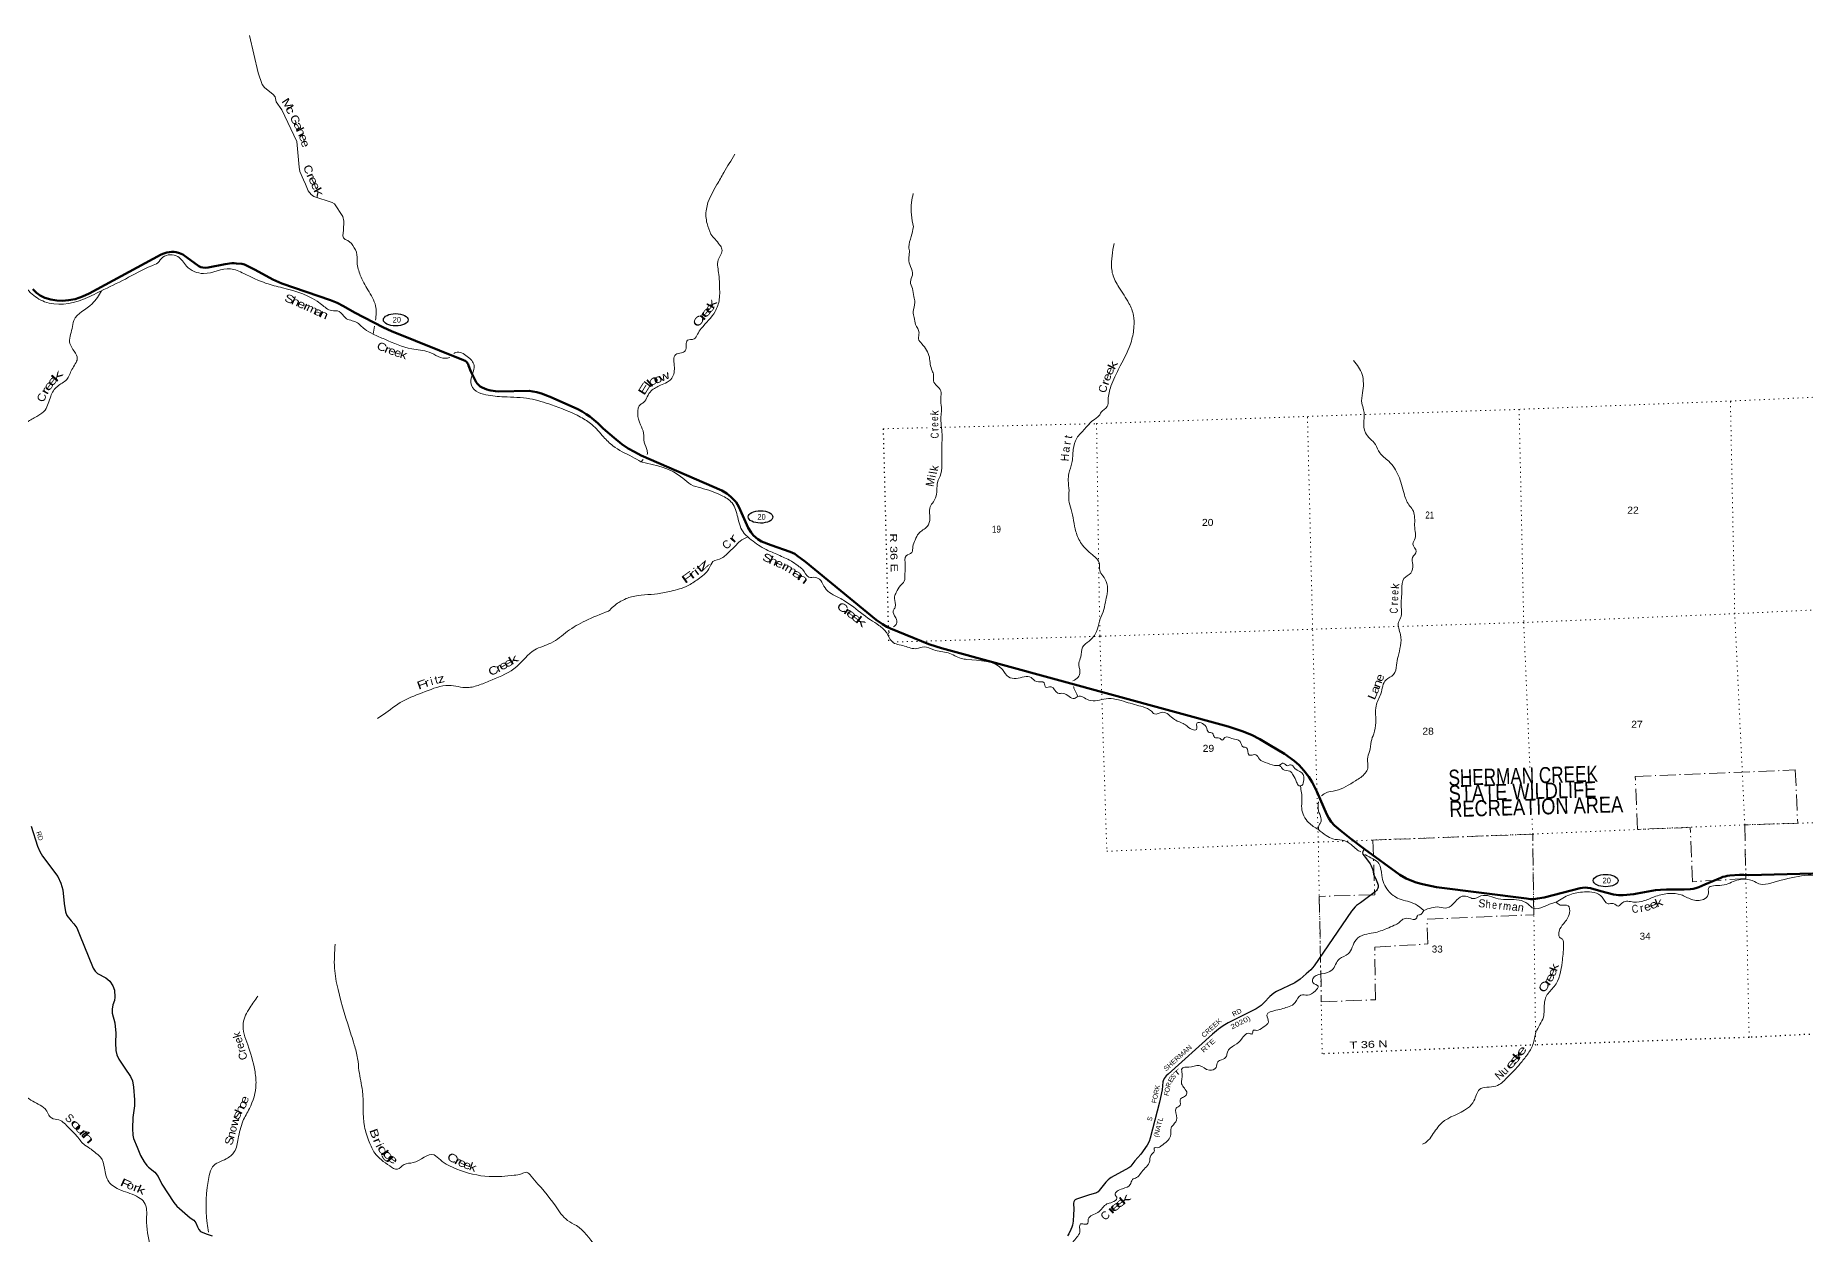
# Model space of a CAD drawing. Header units: feet. Extents: x 485078 to 733631, y 372822 to 564222.
# Drawn here: x 626577 to 670811, y 397762 to 427731 of the extents above; entities that cross this region are included whole.
import ezdxf
from ezdxf.enums import TextEntityAlignment as Align

# ---------------------------------------------------------------- set-up
doc = ezdxf.new("R2010")
doc.units = ezdxf.units.FT
doc.header["$LTSCALE"] = 80
doc.linetypes.add('DOT_DASHED', pattern=[7.7, 5, -1.2, 0.3, -1.2])
doc.linetypes.add('DOTTED', pattern=[1.5, 0.3, -1.2])
for name, color, linetype, lineweight in [('17', 7, 'Continuous', 25), ('23', 7, 'Continuous', 70), ('29', 7, 'Continuous', 25), ('30', 7, 'Continuous', 25), ('39', 7, 'Continuous', 13), ('41', 7, 'Continuous', 13), ('44', 7, 'DOT_DASHED', 13), ('6', 7, 'DOTTED', 25), ('7', 7, 'DOTTED', 13)]:
    doc.layers.add(name, color=color, linetype=linetype, lineweight=lineweight)

msp = doc.modelspace()

# ---------------------------------------------------------------- linework, layer by layer
at = {"layer": '17'}
for centre in [(635581.96, 420623.89), (644696.1, 415697.24), (665814.73, 406609.5)]:
    msp.add_ellipse(centre, major_axis=(309.24, -1), ratio=0.500121, dxfattribs=at)
at = {"layer": '23'}
for points in [[(626516.69, 421388.58), (626601.96, 421298.24), (626696.79, 421227.06), (626815.34, 421172.84), (626961.08, 421131.95), (627113.39, 421108.45), (627255.65, 421101.67), (627404.68, 421111.84), (627574.03, 421142.34), (627756.92, 421203.34), (627917.56, 421277.9), (629723.72, 422255.76), (629789.13, 422282.78), (629858.57, 422304.81), (629926.31, 422316.67), (629980.49, 422320.05), (630041.46, 422320.06), (630095.64, 422309.88), (630178.64, 422289.55), (630222.67, 422274.3), (630261.62, 422252.27), (630355.99, 422185.09), (630661.99, 421962.42), (630711.25, 421939.64), (630763.75, 421931.16), (630824.72, 421926.08), (630891.16, 421931.37), (631320.63, 422013.9), (631481.8, 422036.22), (631540.23, 422038.78), (631596.59, 422034.89), (631736.68, 422018.44), (631801.03, 422004.88), (631852.64, 421984.48), (632068.26, 421872.13), (632508.16, 421629.5), (632733.42, 421531.61), (633948.34, 421111.7), (634114.37, 421047.47), (634272.04, 420966.43), (634551.82, 420805.59), (635272.67, 420428.45), (635477.43, 420340.01), (637273.51, 419617.32), (637312.55, 419597.8), (637345.58, 419569.83), (637387.89, 419513.84), (637402.31, 419479.18), (637458.46, 419328.09), (637593.67, 419062.32), (637615.69, 419030.12), (637647.02, 418997.07), (637691.9, 418958.95), (637742.7, 418928.45), (637857.02, 418885.23), (637912.05, 418869.14), (637958.25, 418854.9), (638071.24, 418836.95), (638160.88, 418833.1), (638913.67, 418845.14), (639006.9, 418836.1), (639108.52, 418815.76), (639250.77, 418770.01), (639345.33, 418733.66), (639437.06, 418698.84), (640127.61, 418392.86), (640240.62, 418333.67), (640343.63, 418268.39), (640431.99, 418206.58), (640482.15, 418167.71), (640633.74, 418037.12), (640764.34, 417907.69)], [(640764.34, 417907.69), (641038.44, 417673.01), (641234.39, 417518.83), (641390.39, 417411.51), (641547.92, 417320.1), (641717.01, 417231.03), (643727.96, 416360.31), (643855.39, 416284.35), (643957.09, 416199.34), (644002.79, 416151.23), (644083.84, 416062.76), (644154.31, 415947.46), (644386.13, 415422.6), (644461.65, 415304.23), (644525.03, 415231.06), (644632.28, 415138.38), (644721.44, 415084.76), (644960.59, 414990.73), (645440.18, 414826.98), (645551.22, 414774.97), (645602.45, 414736.75), (645821.51, 414571.37), (647583.72, 413125.3), (647744.46, 413018.85), (647849.8, 412953.04), (647945.81, 412905.51), (648904.66, 412521.38), (649088.05, 412460.36), (649220.8, 412419.52), (656383.52, 410462.83), (656732.59, 410342.56), (656968.53, 410248.19), (657174.8, 410145.35), (657425.79, 409993.05), (657787.75, 409777.3), (658031.45, 409598.5), (658153.16, 409496.98), (658274.82, 409363.08), (658396.91, 409204.3), (658481.48, 409071.98), (658595.62, 408834.77), (658846.99, 408263.98), (658896.59, 408172.61), (658959.97, 408079.93), (659037.97, 407987.25), (659186.31, 407859.55), (659438.75, 407658.76), (659779.57, 407407)], [(659779.57, 407407), (660667.76, 406750.9), (660829.54, 406662.88), (660932.33, 406617.19), (661083.04, 406560.44), (661236.31, 406516.99), (661585.79, 406448.46), (663839.87, 406158.01), (663936.15, 406147.04), (663982.46, 406144.6), (664023.9, 406147.04), (664112.87, 406162.89), (664276.12, 406188.22), (665180.12, 406423.14), (665240.22, 406432.4), (665298.72, 406434.84), (665362.09, 406432.4), (665432.76, 406418.47), (665695.59, 406343.33), (666013.14, 406261.73), (666076.28, 406254.35), (666134.78, 406247.03), (666207.91, 406244.6), (666253.98, 406246.6), (666515.86, 406270.5), (666602.78, 406283.62), (667064.42, 406367.56), (667186.57, 406379.96), (667338.66, 406383.74), (667778.93, 406386.63), (667927.58, 406394.59), (667999.48, 406403.12), (668070.17, 406417.76), (668142.08, 406443.37), (668294.3, 406513.04), (668695.31, 406680.54), (668745.98, 406701.29), (668798.98, 406715.32), (668854.45, 406726.9), (668915.93, 406733.56), (669157.75, 406752.82), (669266.99, 406751.9), (669381.55, 406744.58), (671631.21, 406805.58)]]:
    msp.add_lwpolyline(points, dxfattribs=at)
at = {"layer": '29'}
for points in [[(626473.92, 407965.49), (626631.35, 407467.49), (626691, 407338.06), (626751.57, 407216.87), (627137.7, 406712.51), (627213.81, 406547.15), (627264.94, 406379.24), (627299.65, 406032.72), (627331.14, 405828.33), (627358.73, 405739.59), (627472.94, 405599.95), (627539.03, 405525.56), (627610.52, 405428.76), (627683.33, 405259.41), (628016.83, 404419.7), (628068.01, 404345.37), (628132.84, 404286.19), (628338.92, 404177.97), (628434.39, 404094.09), (628513.8, 403981.77), (628549.66, 403867.53), (628558.45, 403696.24), (628549.66, 403616.25), (628512.77, 403504.66), (628492.02, 403397.93), (628494.08, 403293.79), (628561.21, 403057.53), (628590.93, 402793.73), (628575.27, 402554.65), (628588.77, 402366.05), (628613.47, 402258.94), (628660.77, 402145.17), (628814.52, 401917.93), (628957.38, 401712.56), (629002.49, 401601.92), (629031.74, 401444.2), (629056.01, 401128.2), (629050.54, 400977.87), (629008.35, 400689.38), (629000.43, 400413.5), (629014.84, 400250.78), (629031.28, 400164.57), (629120.84, 399948.22)], [(659779.57, 407407), (659748.38, 407334.27), (659742.22, 407299.39), (659748.26, 407273.68), (659835.66, 407153.95), (659932.94, 407028.52), (659958.59, 406978.25), (659995.14, 406875.79), (660017.56, 406773.08), (660083.33, 406626.67), (660115.45, 406546.29), (660124.18, 406517.06), (660129.8, 406490.89), (660127.6, 406447.51), (660120.59, 406415.99), (660104.18, 406383.16), (660087.77, 406362.64), (660053.46, 406328.88), (659689.89, 406057.37), (659592.03, 405989.69), (659552.88, 405951.74), (659464.35, 405844.98), (658527.05, 404475.15), (658492.86, 404430.13), (658443.64, 404376.78), (658327.44, 404277.4), (658181.16, 404146.95), (658045.52, 404057.92), (657593.95, 403841.42), (657520.83, 403794), (657425.18, 403710.95), (657284.97, 403566.86), (657202.98, 403488.24), (657080.48, 403407.43), (656382.7, 403053.21), (656259.66, 402983.44), (656140.72, 402893.15), (655992.03, 402768.85), (654879.54, 401770.69), (654835.63, 401726.64), (654785.21, 401659.88), (654760.6, 401606.53), (654751.97, 401581.55), (654734.07, 401383.06), (654668.14, 401072.48), (654429.36, 400168.32), (654405.84, 400085.97), (654360.44, 399995.19), (654199.74, 399771.86), (654047.82, 399609.34), (653952.64, 399476.51), (653924.96, 399446.76), (653900.32, 399428.72), (653459.41, 399186.12), (653424.58, 399163.57), (653383.57, 399134.84), (653324.51, 399076.5), (653162.09, 398868.08), (653135.44, 398835.24), (653118.01, 398821.9), (653092.08, 398809.39), (652889.48, 398749.08), (652594.93, 398646.66), (652560.21, 398631.06), (652541.76, 398610.54), (652527.4, 398583.87), (652518.37, 398546.18), (652527.76, 398392.68), (652519.79, 398262.87)], [(629120.84, 399948.22), (629206.22, 399741.96), (629298.89, 399579.34), (629360.64, 399488.71), (629405, 399443.47), (629558.86, 399325.4), (629641.69, 399215.01), (629737.59, 399022.19), (630037.82, 398563.93), (630113.06, 398477.03), (630445.05, 398185.1), (630540.05, 398123.17), (630589.45, 398053.14), (630626.5, 397958.39), (630659.43, 397892.48), (630706.22, 397838.2), (630847.74, 397782.37), (630997.12, 397732.87)], [(652519.79, 398262.87), (652509.87, 398101.17), (652493.57, 397998), (652477.17, 397944.65), (652453.85, 397891.88), (652398.22, 397783.56), (652363.36, 397732.26)]]:
    msp.add_lwpolyline(points, dxfattribs=at)
at = {"layer": '39'}
for p, q in [((635016.13, 420268.46), (635049.97, 420464.15)), ((641762.4, 417132.24), (641713.09, 417074.19))]:
    msp.add_line(p, q, dxfattribs=at)
msp.add_lwpolyline([(631926.88, 427731.14), (632144.64, 426792.65), (632244.83, 426504.36), (632305.32, 426428.38), (632519.93, 426253.3), (632564.44, 426193), (632597.14, 426070.83), (632731.81, 425867.39), (633105.82, 425080.08), (633167.25, 424441.32), (633185.94, 424331.69), (633275.94, 424117.65), (633328.24, 424012.36), (633396.93, 423844.97), (633465.86, 423757.15), (633537.35, 423706.44), (633991.92, 423559.19), (634047.41, 423518.46), (634262.19, 423206.74), (634281.08, 423092.1), (634275.24, 422861.39), (634262.19, 422719.1), (634277.9, 422675.46), (634320.11, 422632.19), (634383.62, 422602.41), (634474.31, 422528.1)], dxfattribs=at)
for points in [[(644057.59, 424760.52), (643778.25, 424304.53), (643608.13, 424002.97), (643342.84, 423391.6), (643360.15, 423028), (643453.51, 422762.53)], [(648515.89, 422946.5), (648467.76, 423247.23), (648469.95, 423558.73), (648512.81, 423780.25)], [(648515.89, 422946.5), (648460.42, 422702.37), (648403.35, 422444.04), (648417.32, 422311.04), (648399.9, 422146.83), (648445.91, 421954.12), (648490.48, 421741.15), (648442.8, 421576.07), (648492.13, 421407.71), (648526.32, 421204.55), (648554.77, 421059.85), (648509.15, 420824.08), (648537.6, 420679.37), (648570.85, 420508.53), (648657.72, 420298.8), (648643.87, 420150.86), (648726.31, 420023.87), (648915.81, 419687.75), (648939.03, 419514.59), (648986.28, 419348.19), (649021.74, 419240.07), (649017.74, 419100.49), (649200.78, 418847.05), (649200.27, 418657.04), (649216.89, 418433.17), (649204.36, 418101.34), (649227.33, 417867.54), (649227.3, 417453.2), (649230.13, 417079.36), (649200.75, 416771.3), (649122.09, 416560.86), (649072.76, 416175.42), (648924.91, 415914.48), (648928.06, 415667.98), (648861.5, 415457.89), (648648.46, 415286.03), (648560.43, 415119.78), (648504.63, 414956.48), (648474.63, 414808.08), (648337.61, 414729.35), (648314.36, 414488.16), (648306.25, 414281.77), (648285.56, 414091.19), (648193.87, 413981.43), (648089.82, 413810.68), (648048.5, 413704.39), (648066.44, 413504.81), (648048.86, 413415.37), (648012.35, 413351.66), (648074.02, 413175.57), (648098.49, 413028.73), (648021.23, 412953.59)], [(635076.01, 420612.1), (635077.58, 420973.31), (634884.39, 421368.92), (634695.86, 421738.36), (634617.62, 422051.81), (634597.1, 422314.08), (634474.31, 422528.1)], [(643453.51, 422762.53), (643673.23, 422498.01), (643732.89, 422390.58), (643639.86, 422119.09), (643656.4, 421759.8), (643669.28, 421525.71), (643666.53, 421135.55), (643564.29, 420833.48), (643217.34, 420407.14), (643122.61, 420262.93), (643037.15, 420147.29), (642872.61, 420112.24), (642813.58, 419851.83), (642722.25, 419798.68), (642578.18, 419754.11), (642543.05, 419435.78), (642456.95, 419134.17), (642362.12, 419062.72), (642196.75, 418987.22), (641964.61, 418847.15), (641865.9, 418700.81), (641781.09, 418562.95), (641705.78, 418514.3), (641627.59, 418287.7), (641698.61, 417998.69), (641773.27, 417792.66), (641789.95, 417566.77), (641864.78, 417354.68), (641867.5, 417256.66)], [(653531.15, 422530.85), (653470.26, 421918.71), (653497.05, 421761.83), (653651.78, 421440.87), (653901.9, 421033.72), (654017.77, 420729.83), (654027.8, 420455.24), (653963.64, 420093.63), (653687.02, 419471.24), (653551.62, 419198.53), (653453.55, 418961.25), (653384.42, 418631.83), (653355.3, 418453.13), (653207.95, 418313.48), (653159.81, 418233.27), (652997.99, 418105.32), (652804.04, 417901.67), (652596.98, 417663.28), (652510.29, 417381.87), (652477.71, 417045.42), (652402.53, 416784.54), (652385.53, 416606.19), (652404.88, 416358.14), (652401.97, 416111.48), (652461.08, 415884.78), (652578.26, 415328.29), (652714.25, 415027), (652990.92, 414747.95), (653166.97, 414526.64), (653171.74, 414363.06), (653252.46, 414225.92), (653352.99, 414032.76), (653356.49, 413774.15), (653314.09, 413566.77), (653258.5, 413326.68), (653164.47, 413089.52), (653093.09, 412836.84), (652906.32, 412594.99), (652745.26, 412440.79), (652697.8, 412198.91), (652651.84, 412043.98), (652676.36, 411826.4), (652631.83, 411691.72), (652503.2, 411602.36)], [(625596.66, 422275.83), (626087.28, 421757.89), (626457.42, 421301.81), (626807.83, 421075.69), (627759.86, 421129.3), (628213.16, 421341.56), (628827.01, 421643.19), (629482.54, 421972.07), (629633.96, 422048.44), (629765.61, 422191.04), (630134.39, 422203.86), (630354.02, 421964.51), (630780.04, 421780.61), (631452.84, 421897.68), (631782.45, 421780.21), (632345.1, 421534.88), (632749.19, 421423.22), (633729.45, 421007.93), (633977.25, 420854.15), (634165.35, 420832.35), (634324.55, 420672.42), (634595.46, 420563.65), (634805.4, 420390.78), (635016.13, 420268.46)], [(628232.98, 421351.47), (627997.01, 421025.15), (627539.32, 420605.97), (627491.85, 420402.72), (627440.5, 420027.57), (627623.12, 419651.92), (627488.53, 419381.92), (627359.59, 419128.22), (627125.68, 418960.95), (626960.31, 418712.45), (626817.41, 418369.48), (626639.5, 418221.74), (626400.72, 418088.72), (625876.03, 417522.42), (625709.98, 417136.46), (625465.27, 416750.64), (625276.15, 416483.38), (625007.93, 416317.32), (624730.51, 416031.79), (624453.18, 415990.83), (624049.2, 415932.71), (623329.79, 415907.51), (623315.65, 415907.61)], [(635016.13, 420268.46), (635305.76, 420135.88), (635983.21, 419897.33), (636414.88, 419812.6), (636872.21, 419667.85), (636930.88, 419684.47)], [(637031.39, 419783.69), (637082.62, 419806.25), (637369.41, 419707.97), (637540.27, 419483.64), (637458.05, 419051.16), (637590.26, 418840.06), (637836.53, 418748.9), (638289.53, 418699.04), (638930.1, 418649.6), (639472.29, 418498.78), (640199.79, 418192.69), (640484.76, 418003.41), (640770.73, 417695.38)], [(659517.92, 419610.61), (659728.01, 419260.92), (659741.49, 418798.46), (659722.87, 418537.2), (659767.93, 418376.8), (659774.04, 418098.05), (659813.13, 417796), (660061.79, 417508.06), (660170.86, 417298.97), (660393.08, 417087.08), (660637.75, 416728.28), (660778.03, 416279.57), (660899.31, 415998.07), (660991.66, 415877.44), (661036.6, 415721.08), (661051.95, 415333.45), (661058.85, 415165.89), (660996.52, 415018.58), (661082.57, 414837.12), (660986.18, 414680.74), (660993.27, 414507.13), (660942.97, 414293.46), (660775.2, 414161.3), (660722.93, 413876.83), (660707.23, 413445.87), (660702.02, 413209.24), (660637.49, 413067.93), (660688.99, 412756.13), (660628.23, 412208.66), (660590.15, 411991.3), (660516.23, 411756.74), (660330.14, 411630.12), (660197.1, 411276.63), (660076.71, 410974.04), (660066.93, 410755.47), (660068.67, 410557.44), (660018.29, 410277.07), (659955.12, 410089.31), (659914.18, 409831.44), (659860.87, 409652.05), (659871.61, 409421.94), (659808.69, 409294.82), (659559.87, 409103.74), (659074.3, 408861.38), (658799.81, 408788.81), (658715.92, 408723.64)], [(640770.73, 417695.38), (641008.64, 417474.14), (641489.12, 417198.93), (641708.74, 417075.89)], [(641708.74, 417075.89), (642753.47, 416666.75), (642956.05, 416504.82), (643206.84, 416421.07), (643721.03, 416235.76), (643984.91, 416049.32), (644128.71, 415687.62), (644291.8, 415284.01), (644391.17, 415190.36)], [(644382.18, 415196.39), (644185.99, 415093.03), (644058.58, 414962.03), (643928.79, 414843.09), (643723.99, 414665.41), (643508.42, 414580.38), (643406.68, 414399.59), (643135.54, 414143.19), (642869.99, 413971.84), (642461.81, 413844.9), (642124.6, 413776.59), (641476.67, 413701.36), (641342.75, 413655.07), (641157.67, 413562.83), (640896.28, 413341.41)], [(644380.96, 415197.92), (644735.74, 414935.02), (645022.4, 414797.74), (645337.37, 414659.25), (645507.58, 414569.15), (645664.43, 414452.39), (645742.91, 414391.99), (645906.22, 414192.55), (646063.86, 414186.97), (646201.38, 414110.08), (646307.78, 413923.15), (646461.3, 413782.04), (646664.26, 413676.71), (646804.77, 413595.96), (646956.85, 413492.12), (647442.06, 413127.46), (647655.56, 412985.68), (647848.83, 412797.2), (647982.34, 412580.74), (648292.45, 412470.4), (648601.21, 412406.52), (648785.68, 412450.23), (649024.12, 412374.21), (649383.72, 412297.64), (649713.63, 412161.48), (649853.64, 412137.34), (650741.99, 411881.35), (650895.28, 411698.38), (651086.14, 411661.42), (651456.92, 411686.23), (651589.09, 411584.93), (651781.97, 411548.03), (651821.41, 411442.04), (651958.35, 411454.07), (652124.63, 411291.09), (652259.96, 411288.92), (652540.28, 411161.56), (652629.65, 411212.64), (652898.82, 411121.34), (653329.94, 411153.95), (653829.48, 411071.13), (654256.62, 410948.16), (654465.63, 410843.01), (654538.24, 410776.37), (654737.01, 410814.43), (655038.98, 410637.16), (655317.63, 410497.63), (655482.49, 410383.12), (655591.43, 410386.26), (655595.14, 410535.93), (655833.88, 410449.82), (655894.25, 410318.16), (655989.95, 410290.59), (656043.5, 410185.01), (656163.06, 410170.26), (656231.16, 410119.67), (656301.9, 410186.38), (656476.27, 410161.07), (656680.42, 410084.08), (656765.18, 409947.05), (656842.37, 409931.08), (656904.27, 409746.91), (657069.57, 409755.71), (657163.77, 409641.19), (657309.41, 409562.51), (657535.69, 409488.17), (657661.6, 409483.22)], [(640896.28, 413341.41), (640320.02, 413102.05), (639874.66, 412838.8), (639460.28, 412545.96), (639055.03, 412374.62), (638603.34, 411957.61), (637988.27, 411623.62), (637676.63, 411500.99), (637373.73, 411433.15), (636906.52, 411486.71), (636317.35, 411331.21), (635758.42, 411093.55), (635272.46, 410758.59), (635125.61, 410660.1)], [(647921.5, 412829.1), (647914.87, 412817.29), (647879.83, 412751.17)], [(652514.84, 411457.01), (652528.65, 411421.96), (652622.48, 411212.41)], [(657660.54, 409484.07), (657760.22, 409543.13), (657869.08, 409479.57), (657943.08, 409503.93), (658050.69, 409414.05), (658258.97, 409264.41), (658268.91, 409131.29), (658218.68, 408984.33), (658158.22, 408980.57), (658090.96, 409071.61), (658009.24, 409243.08), (657919.49, 409343.58), (657754.67, 409387.34), (657714.87, 409436.73), (657660.62, 409484.07)], [(658186.74, 408969.53), (658224.84, 408634.84), (658219.04, 408418.41), (658393.04, 408059.6), (658636.39, 407884.69)], [(658637.58, 408575.7), (658636.79, 408355.64), (658700.65, 408173.55), (658697.66, 408068.36), (658657.18, 408002.52), (658636.39, 407884.69)], [(658636.39, 407884.69), (658834.53, 407736.78), (658996.49, 407652.51), (659233.7, 407618.9), (659456.88, 407512.13), (659591.66, 407390.7), (659694.02, 407326.83)], [(659806.91, 407257.18), (659809.62, 407255.48), (660149.25, 407032.81), (660220.39, 406739.77), (660376.89, 406358.22), (660653.34, 406155.97), (661063.18, 406018.19), (661267.88, 405863.94)], [(664577.41, 406068.29), (664916.6, 406256.33), (665288.1, 406325.63), (665725.95, 406196.73), (665874.13, 406031.22), (666005.25, 406034.99), (666134.23, 405974.02), (666242.65, 406064.05), (666508.94, 406071.7), (666788.52, 406108.04), (667065.99, 406217.08), (667403.13, 406287.41), (667698.9, 406253.47), (667956.61, 406139.61), (668263.48, 406140.35), (668377.01, 406262.86), (668384.76, 406412.65), (668717.58, 406492.96), (669093.54, 406616.96), (669282.52, 406644.63), (669534.67, 406583.16), (669683.88, 406520.75), (669939.55, 406546.29), (671272.07, 406685.67), (671427.69, 406611.31), (671548.66, 406548.09), (671637.21, 406557.62)], [(664576.82, 406068.7), (664679.87, 405996.88), (664876.14, 405982.31), (664911.7, 405801.43), (664765.98, 405536.5), (664652.43, 405345.27), (664662.79, 405198.02), (664733.08, 405141.43), (664763.78, 404988.7), (664727.56, 404569.28), (664529.2, 403963.29), (664336.14, 403729.34), (664283.41, 403529.75), (664258.77, 403197.57), (664073.93, 402820.36), (663998.1, 402512.98), (663858.02, 402262.37), (663680.92, 402034.95), (663346.09, 401677.68), (663073.35, 401475.8), (662660.02, 401387.11), (662524.86, 401106.33), (662360.7, 400919.7), (661721.19, 400555.69), (661479.94, 400243.56), (661345.22, 400086.07), (661242.14, 400020.45)], [(661267.64, 405863.89), (661656.85, 405946.33), (661847.24, 405925.53), (662052.68, 406081), (662228.4, 406217.43), (662398.56, 406198.07), (662498.65, 406158.51), (662698.55, 406226.91), (663128.64, 406156.41), (663405.78, 406138.1), (663867.25, 406030.1), (664018.11, 405911.15), (664253.19, 405950.25), (664462.66, 406037.12), (664576.82, 406068.7)], [(661267.64, 405863.89), (661238.76, 405813.04), (661181.9, 405754.81), (661123.64, 405745.05), (661083.69, 405661.03), (660885.75, 405663.43), (660749.05, 405643.33), (660650.65, 405555.61), (660531.38, 405491.54), (660349.93, 405413.56), (660015.98, 405302.9), (659787.06, 405259.94), (659576.76, 405132.62), (659377.2, 404775.2), (659162.75, 404651.8), (658978.99, 404375.68), (658713.4, 404275.07), (658494.91, 404151.56), (658501.65, 404058.78), (658631.51, 403967.52), (658562.01, 403858.4), (658361.38, 403745.51), (658199.82, 403746.92), (658057.91, 403558.92), (657903.27, 403461.5), (657574.9, 403367.16), (657350.24, 403247.52), (657389.6, 403074.83), (657256.14, 402943.66), (657086.78, 402866.03), (657004.07, 402863.65), (656984.41, 402776.17), (656915.41, 402788.34), (656846.82, 402786.36), (656735.19, 402667.95), (656544.4, 402494.7), (656361.62, 402323.71), (656336.44, 402217.89), (656215.74, 402133.57), (656122.34, 402082.37), (656080.18, 401935.64), (655912.49, 401870.18), (655660.71, 401988.25), (655401.47, 401946.44), (655328.79, 401946.37), (655228.75, 401915.2), (655234.59, 401783.99), (655219.82, 401528.9), (655287.62, 401419.68), (655349.83, 401294.14), (655293.63, 401213.69), (655194.29, 401158.29), (655178.89, 400994.13), (655080.14, 400918.53), (655097.47, 400670.42), (655013.36, 400508.33), (654956.98, 400433.95), (654941.03, 400219.24), (654855.75, 400097.54), (654711.78, 399980.22), (654604.14, 399932.66), (654537.51, 399932.76), (654537.73, 399855.96), (654450.19, 399742.28), (654411.23, 399555.21), (654311.94, 399429.07), (654194.78, 399292.3), (654094.9, 399186.35), (653989.34, 399136.83), (653934.43, 399011.96), (653741.58, 398909.39), (653562.36, 398754.67), (653603.04, 398675), (653484.95, 398570.54), (653350.91, 398528.29), (653128.9, 398317.76), (652887.49, 398149.13), (652862.73, 398029.17), (652775.98, 398026.67), (652691.08, 398030.29), (652674.83, 397825.69), (652599.81, 397698.22), (652500.4, 397576.11), (652309.21, 397485.72), (652190.12, 397415.6), (652051.97, 397306.53), (651727.59, 397006.15), (651617.13, 396847.34), (651459.06, 396798.33), (651309.63, 396660.64), (651191.33, 396424.8)], [(634069.23, 405022), (634051.58, 404423.3), (634139.23, 403889.76), (634469.64, 402747.54), (634544.04, 402508.78), (634629.02, 402167.19), (634662.77, 401858.75), (634747.67, 401355.46), (634801.66, 400465.38), (634918.01, 400078.05), (635057.9, 399800.43), (635430.84, 399477.82), (635622.43, 399395.46), (635788.99, 399512.62), (636013.72, 399560.41), (636537.45, 399752.76), (636697.78, 399629.24), (637104.73, 399400.41), (637916.05, 399213.55), (638538.52, 399244.53), (638721.16, 399281.22), (638845.29, 399318.53), (638966.64, 399222.38), (639573.67, 398480.88), (639875.02, 398116.14), (640098.04, 397986.03), (640566.27, 397477.71), (640869.53, 397199.93), (641138.95, 397151.77), (641364.56, 397138.97)], [(630902.88, 397826.48), (630871.46, 398039.36), (630922.75, 399243.22), (631002.28, 399455.32), (631346.32, 399655.52), (631545.81, 399828.03), (631644.61, 400159.84), (631763.02, 400597.22), (631924.74, 400912.34), (632089.4, 401520.61), (632058.6, 401873.59), (631881.86, 402504.05), (631771.94, 403041.11), (631935.82, 403433.08), (632138.6, 403718.86)], [(631489.24, 395428.83), (631129.31, 395490.66), (630271.39, 395603.65), (630114.15, 395765.65), (630095.21, 395963.28), (630041.3, 396271.24), (629847.46, 396775.98), (629615.14, 397122.15), (629455.18, 397478.12), (629355.97, 398154.9), (629297.48, 398567.86), (629157.31, 398691.86), (628711.18, 398873.26), (628409.54, 399084.38), (628302.39, 399425.44), (628206.94, 399700.08), (628058.75, 399821.87), (627935.39, 399917.97), (627777.42, 400027.4), (627717.34, 400092.67), (627607.05, 400231.54), (627410.53, 400433.03), (627163.76, 400627.26), (626981.02, 400677.48), (626818.12, 400906.05), (626647.85, 401023.27), (626301.63, 401243.43), (626100.73, 401458.97)]]:
    msp.add_spline(points, degree=3, dxfattribs=at)
at = {"layer": '44'}
for points in [[(666607.66, 407887.54), (666552.63, 409211.84), (670553.66, 409373.38), (670612.99, 408045.77), (669291.35, 408003.11), (669320.12, 406660.61), (667986.14, 406581.07), (667929.49, 407935.86), (666611.44, 407887.64)], [(663995.39, 407771.57), (659999.83, 407621.8), (660044.48, 406257.22), (658658.72, 406212.54), (658709.45, 403579.67), (660062.67, 403632.73), (660045.65, 404948.2), (661368.68, 405025.48), (661350.68, 405644.46), (664018.61, 405755.53), (663991.77, 407769.15)]]:
    msp.add_lwpolyline(points, dxfattribs=at)
at = {"layer": '6'}
msp.add_line((647760.57, 417900.15), (647897.91, 412568.2), dxfattribs=at)
msp.add_lwpolyline([(671752.19, 402808.58), (669399.86, 402690.54), (664067.1, 402500.82), (658731.24, 402278.66)], dxfattribs=at)
at = {"layer": '7'}
msp.add_line((647760.57, 417900.15), (648911.22, 417928), dxfattribs=at)
for points in [[(649183.92, 417934.6), (653093.08, 418029.23), (658363.54, 418209.08), (663652.27, 418385.41), (668931.38, 418592.57), (671271.18, 418699.06)], [(669399.86, 402690.54), (669291.35, 408003.11), (669040.56, 413279.24), (668932.05, 418591.81)], [(653093.08, 418029.23), (653175.42, 412713.89), (653350.25, 407342.6), (658633.47, 407569.3), (663992.11, 407771.9), (669291.35, 408003.11), (671592.89, 408071.29)], [(658731.24, 402278.66), (658633.47, 407569.3), (658492.4, 412891.04), (658363.54, 418209.08)], [(663652.27, 418385.41), (663767.24, 413058.89), (663923.98, 409373.72)], [(671431.83, 413392.2), (669040.56, 413279.24), (663767.24, 413058.89), (658492.4, 412891.04), (653175.42, 412713.89), (647897.91, 412568.2)], [(663975.97, 408151.35), (663992.11, 407771.9), (664067.1, 402500.82)]]:
    msp.add_lwpolyline(points, dxfattribs=at)

# ---------------------------------------------------------------- texts
at = {"layer": '17'}
for p in [(635608.01, 420555.58), (644722.15, 415628.93), (665840.78, 406541.19)]:
    msp.add_text('20', height=140, dxfattribs=at).set_placement(p, align=Align.CENTER)
at = {"layer": '30'}
for s, rotation, p in [('R', 287.543, (626612, 407760.93)), ('D', 287.543, (626646.18, 407652.81)), ('S', 45.091, (655050.52, 401670.54)), ('F', 78.015, (654903.72, 401269.22)), ('R', 72.847, (654948.37, 401489.78))]:
    msp.add_text(s, height=120, rotation=rotation, dxfattribs=at).set_placement(p, align=Align.CENTER)
for s, rotation, width, p in [('CREEK', 41.899, 1.1, (655776.48, 402678.21)), ('2020)', 26.914, 1.3, (656478.74, 402888.89)), ('RD', 26.914, 1.05, (656519.07, 403207.56)), ('RTE', 41.899, 1.3, (655765.24, 402304.53)), ('SHERMAN', 41.899, 1.1, (654831.43, 401838.79)), ('(NATL', 75.206, 1.1, (654630.57, 400186.11))]:
    msp.add_text(s, height=120, rotation=rotation, dxfattribs=dict(at, width=width)).set_placement(p)
for s, rotation, width, p in [('E', 59.938, 1.35, (655006.33, 401607.63)), ('T', 41.899, 1.95, (655149.27, 401763.59)), ('O', 74.847, 0.9, (654917.17, 401368.42))]:
    msp.add_text(s, height=120, rotation=rotation, dxfattribs=dict(at, width=width)).set_placement(p, align=Align.CENTER)
for s, rotation, p in [('FORK', 78.015, (654582.91, 401036.31)), ('S', 75.206, (654467.74, 400587.79))]:
    msp.add_text(s, height=120, rotation=rotation, dxfattribs=at).set_placement(p)
at = {"layer": '41'}
for s, rotation, width, p in [('M', 303.503, 1.35, (632800.98, 425960.63)), ('c', 295.41, 1.5, (632857.84, 425825.76)), ('G', 295.41, 1.15, (632979.81, 425583.5)), ('a', 295.41, 1.45, (633062.99, 425424.94)), ('h', 295.41, 1.45, (633126.16, 425277.45)), ('e', 291.41, 1.25, (633184.53, 425139.81)), ('e', 290.493, 1.2, (633227.66, 424993.23)), ('C', 292.806, 1.15, (633305.51, 424345.12)), ('r', 292.806, 1.4, (633368.92, 424186.47)), ('e', 296.415, 1.4, (633434.9, 424061.03)), ('e', 292.311, 1.25, (633491.94, 423929.32)), ('k', 299.128, 1.65, (633569.72, 423768.46)), ('S', 337.655, 1.35, (632890.18, 421055.17)), ('h', 337.655, 1.35, (633047.22, 420987.77)), ('k', 60.788, 1.65, (643566.48, 420972.83)), ('e', 336.185, 1.3, (633189.44, 420923.98)), ('r', 336.185, 1.45, (633311.9, 420869.94)), ('m', 335.199, 1.2, (633451.16, 420806.41)), ('a', 335.199, 1.4, (633617.35, 420729.25)), ('n', 336.007, 1.4, (633749.34, 420667.95)), ('C', 53.546, 1.5, (643223.68, 420533.52)), ('r', 48.344, 2.1, (643327.68, 420653.8)), ('e', 48.344, 1.9, (643411.83, 420753.82)), ('e', 50.871, 1.8, (643501.4, 420859.2)), ('C', 335.404, 1.2, (635191.89, 419858.07)), ('r', 336.989, 1.45, (635335.71, 419797.22)), ('e', 339.47, 1.2, (635458.46, 419756.1)), ('e', 341.613, 1.15, (635604.75, 419706.23)), ('k', 343.547, 1.25, (635749.38, 419657.86)), ('k', 48.424, 2.15, (627190.15, 419156.58)), ('e', 65.647, 1.3, (653507.57, 419307.07)), ('k', 63.545, 1.55, (653586.29, 419450.08)), ('r', 60.946, 1.6, (626906.35, 418799.23)), ('e', 54.77, 1.65, (626983.56, 418920.31)), ('e', 53.77, 1.7, (627076.87, 419042.66)), ('E', 58.161, 1.7, (641867.03, 418845.28)), ('l', 53.857, 1.45, (641957.09, 418955.67)), ('b', 41.325, 1.95, (642063.51, 419022.06)), ('o', 29.632, 1.45, (642174.69, 419059.24)), ('w', 24.554, 1.35, (642331.25, 419124.89)), ('r', 71.732, 1.3, (653401.78, 419027.75)), ('e', 68.149, 1.25, (653443.12, 419156.98)), ('C', 71.45, 1.1, (626828.11, 418651.45)), ('k', 86.168, 0.95, (649141.97, 418292.97)), ('e', 88.496, 0.75, (649135.63, 418150.79)), ('e', 91.032, 0.75, (649140.1, 418006.53)), ('C', 90.017, 0.75, (649147.72, 417732.59)), ('H', 86.449, 0.95, (652397.75, 417176.08)), ('k', 81.428, 1.05, (649138.85, 416900.64)), ('r', 48.733, 2.1, (644083.07, 415096.08)), ('t', 39.607, 1.75, (643237.58, 414332.82)), ('z', 42.619, 2.3, (643337.31, 414426.14)), ('S', 337.468, 1.35, (644832.1, 414578.3)), ('h', 336.321, 1.4, (644980.03, 414506.19)), ('e', 336.21, 1.3, (645128.84, 414443.41)), ('r', 334.745, 1.5, (645266.3, 414379.44)), ('m', 329.835, 1.3, (645407.69, 414296.71)), ('F', 35.324, 1.95, (642934.67, 414108.06)), ('r', 36.584, 1.9, (643048.32, 414182.06)), ('i', 36.584, 1.55, (643149.55, 414253.06)), ('a', 326.836, 1.7, (645569.3, 414187.97)), ('n', 323.638, 1.8, (645698.45, 414079.16)), ('e', 87.81, 0.75, (660630.52, 413652.45)), ('e', 86.453, 0.8, (660636.6, 413806.55)), ('C', 329.434, 1.35, (646695.37, 413346.99)), ('r', 324.733, 1.85, (646817.24, 413258.04)), ('e', 323.189, 1.7, (646914.4, 413186.66)), ('e', 323.189, 1.7, (647037.21, 413095.31)), ('k', 322.957, 1.95, (647149.83, 413004.41)), ('C', 88.017, 0.75, (660620.16, 413352.5)), ('C', 25.969, 1.25, (638060.92, 411770.24)), ('r', 25.969, 1.5, (638196.84, 411836.43)), ('e', 29.13, 1.45, (638314.56, 411903.32)), ('e', 29.13, 1.45, (638442.19, 411972.55)), ('k', 31.373, 1.75, (638570.42, 412049.6)), ('F', 19.652, 1.5, (636265.97, 411419.05)), ('r', 18.714, 1.3, (636392.4, 411460.78)), ('z', 13.149, 1.3, (636736.78, 411557.55)), ('a', 69.444, 1.3, (660143.36, 411349.6)), ('n', 69.444, 1.3, (660200.44, 411498.59)), ('e', 69.307, 1.2, (660259.88, 411647)), ('L', 67.008, 1.35, (660078.57, 411198.94)), ('h', 357.552, 0.85, (662876.52, 405919.58)), ('e', 23.901, 1.3, (667046.01, 405921.71)), ('k', 21.782, 1.4, (667180.36, 405968.64)), ('e', 356.33, 0.8, (663033.24, 405902.82)), ('m', 352.829, 0.9, (663341.58, 405871.4)), ('C', 5.699, 0.85, (666559.07, 405805.36)), ('r', 9.108, 1.05, (666731.13, 405825.39)), ('e', 17.281, 1.15, (666885.15, 405864.35)), ('k', 70.716, 1.35, (664622.84, 404410.58)), ('e', 66.716, 1.3, (664571.78, 404278.63)), ('C', 56.567, 1.4, (664353.68, 403899.49)), ('r', 55.967, 1.8, (664443.59, 404026.54)), ('e', 63.711, 1.35, (664505.34, 404138.79)), ('e', 48.104, 1.9, (663520.61, 401971.43)), ('s', 48.104, 2.2, (663620.92, 402087.26)), ('k', 50.896, 2, (663704.84, 402196.34)), ('e', 53.283, 1.7, (663785.91, 402298.28)), ('e', 68.94, 1.25, (631890.68, 401098.81)), ('s', 67.957, 1.5, (631703.85, 400717.52)), ('h', 65.007, 1.4, (631772.29, 400850.06)), ('o', 64.472, 1.35, (631840.61, 400968.23)), ('o', 312.926, 1.95, (627529.65, 400438.09)), ('u', 308.648, 1.95, (627628.51, 400329.8)), ('t', 308.265, 1.7, (627733.8, 400217.92)), ('h', 311.118, 1.95, (627822.33, 400118.75)), ('n', 75.069, 1.15, (631561.04, 400234.54)), ('o', 75.069, 1.05, (631601.77, 400381.28)), ('w', 74.635, 1.2, (631653.18, 400567.23)), ('B', 290.137, 1.35, (634960.09, 400254.18)), ('S', 73.841, 1.2, (631519.54, 400078.26)), ('r', 292.916, 1.45, (635032.96, 400070)), ('i', 295.916, 1.15, (635087.43, 399952.89)), ('d', 302.896, 1.75, (635180.2, 399820.06)), ('g', 313.732, 2.1, (635331.47, 399673.93)), ('e', 323.207, 1.7, (635447.51, 399576.7)), ('C', 328.507, 1.35, (636950.2, 399591.88)), ('r', 330.955, 1.6, (637088.22, 399518.73)), ('e', 334.507, 1.35, (637202.19, 399464.26)), ('e', 338.606, 1.25, (637337.42, 399408.48)), ('k', 341.606, 1.3, (637478.29, 399354.9)), ('F', 335.488, 1.65, (628795.63, 398944.67)), ('o', 339.248, 1.2, (628920.68, 398898.63)), ('r', 340.108, 1.35, (629058.88, 398844.6)), ('k', 335.319, 1.5, (629179, 398791.62)), ('e', 41.3, 1.9, (653630.46, 398396.1)), ('e', 39.612, 1.8, (653742.35, 398484.76)), ('k', 38.992, 2, (653860.01, 398573.46)), ('r', 43.752, 2.2, (653539.42, 398323.92))]:
    msp.add_text(s, height=200, rotation=rotation, dxfattribs=dict(at, width=width)).set_placement(p, align=Align.CENTER)
for s, rotation, p in [('C', 76.933, (653349.92, 418880.47)), ('r', 95.19, (649143.48, 417893.65)), ('r', 81.521, (652447.38, 417534.31)), ('t', 77.799, (652479.16, 417677.26)), ('a', 80.493, (652418.06, 417369.94)), ('i', 79.647, (649073.87, 416700.03)), ('l', 81.428, (649105.64, 416787.59)), ('M', 78.111, (649035.75, 416548.99)), ('C', 42.376, (643916.57, 414934.24)), ('k', 85.447, (660652.21, 413959.86)), ('r', 88.017, (660625.4, 413527.73)), ('i', 15.886, (636503.12, 411497.25)), ('t', 15.886, (636621.3, 411530.58)), ('S', 353.154, (662711.43, 405941.26)), ('r', 356.11, (663178.2, 405886.56)), ('a', 351.497, (663531.69, 405857.51)), ('n', 351.497, (663682.47, 405839.63)), ('N', 41.89, (663227.16, 401675.36)), ('u', 45.614, (663352.62, 401793.1)), ('S', 317.846, (627364.98, 400597.99)), ('C', 44.992, (653378.9, 398169.42))]:
    msp.add_text(s, height=200, rotation=rotation, dxfattribs=at).set_placement(p, align=Align.CENTER)
msp.add_text('Creek', height=200, rotation=105.844, dxfattribs=at).set_placement((631882.48, 402156.51))
at = {"layer": '44'}
for s, width, p in [('SHERMAN CREEK', 0.8, (661893.61, 408976.99)), ('STATE WILDLIFE', 0.85, (661898.43, 408585.72)), ('RECREATION AREA', 0.85, (661912.93, 408194.45))]:
    msp.add_text(s, height=400, rotation=1.638, dxfattribs=dict(at, width=width)).set_placement(p)
at = {"layer": '6', "width": 1.35}
for s, rotation, p in [('R 36 E', 271.475, (647927.99, 415284.17)), ('T 36 N', 2.384, (659419.36, 402407.4))]:
    msp.add_text(s, height=175, rotation=rotation, dxfattribs=at).set_placement(p)
at = {"layer": '7'}
for s, width, p in [('21', 0.85, (661308.24, 415657.74)), ('22', 1.1, (666355.04, 415779.01)), ('19', 0.85, (650482.34, 415305.07)), ('20', 1.1, (655727.75, 415473.42)), ('27', 1.1, (666454.06, 410428.4)), ('28', 1.1, (661234.54, 410255.18)), ('29', 1.1, (655744.97, 409826.87)), ('34', 1.05, (666663.93, 405131.33)), ('33', 1.05, (661469.82, 404811.12))]:
    msp.add_text(s, height=175, dxfattribs=dict(at, width=width)).set_placement(p)

doc.saveas('drawing.dxf')
